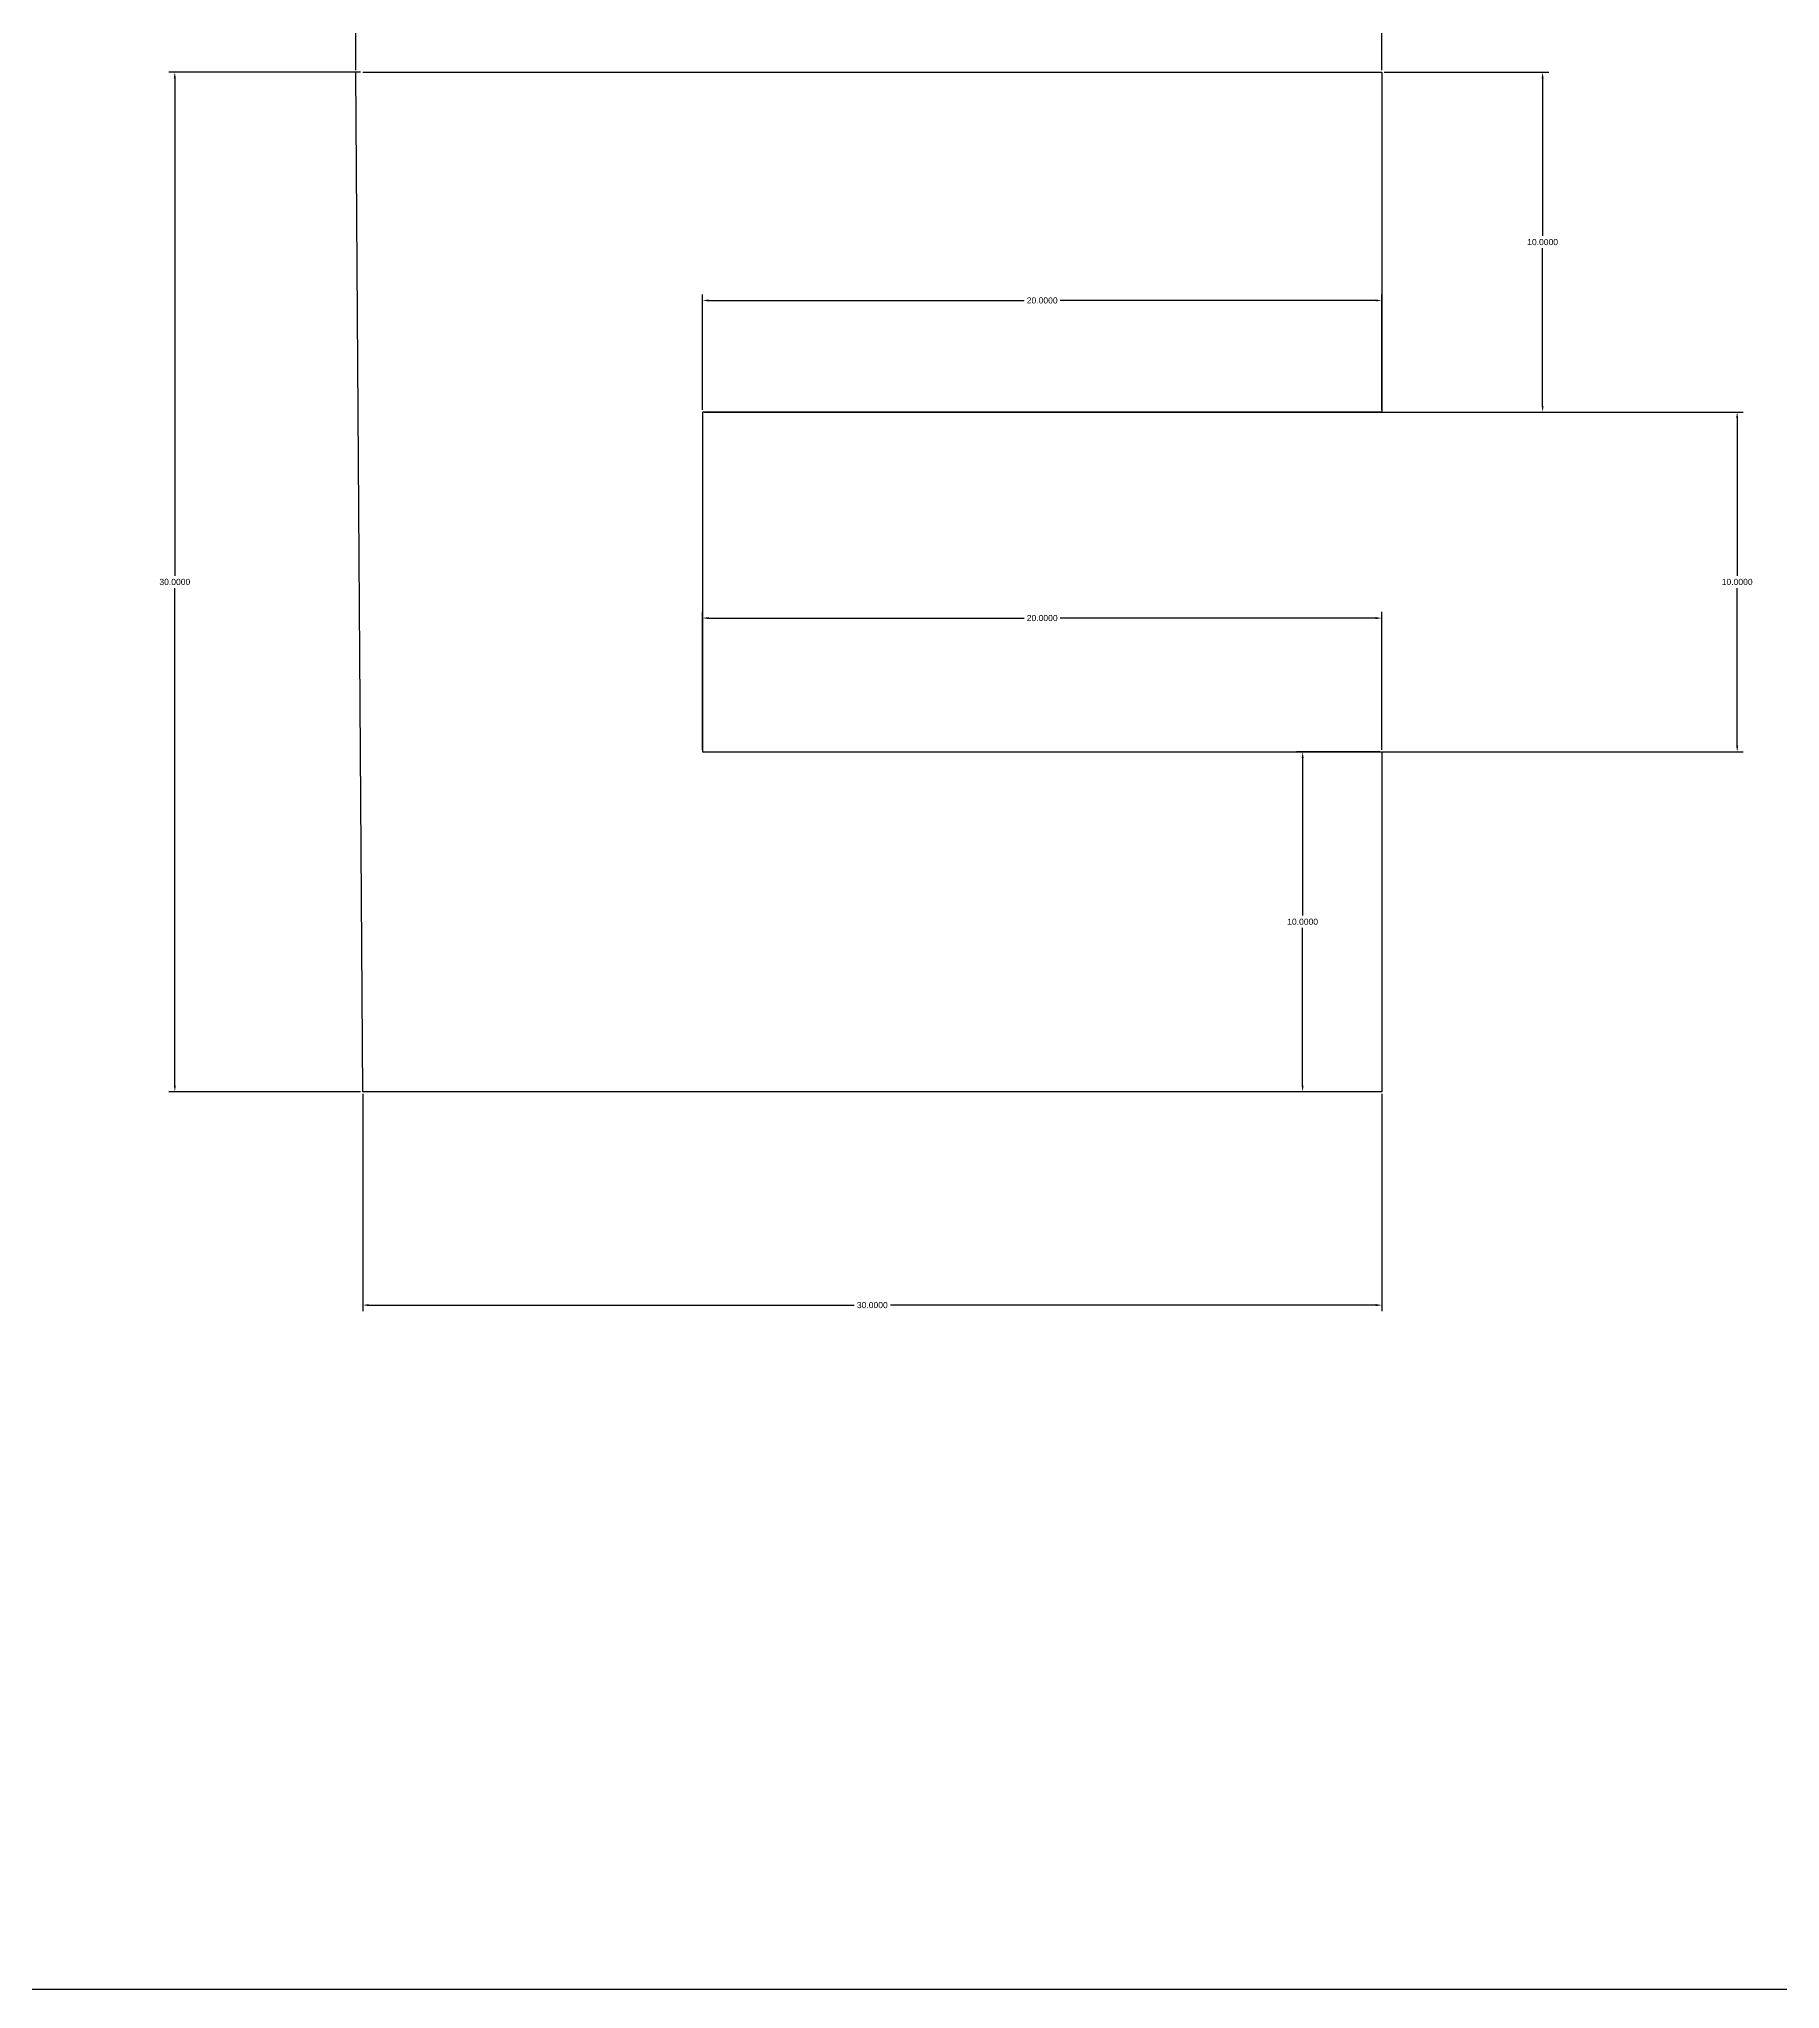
# Model space of a CAD drawing. Header units: inches. Extents: x 869 to 1543, y 380 to 613.
# Drawn here: x 1114.3 to 1165.5, y 487.1 to 544.5 of the extents above; entities that cross this region are included whole.
import ezdxf

# ---------------------------------------------------------------- set-up
doc = ezdxf.new("R2010")
doc.units = ezdxf.units.IN
doc.header["$MEASUREMENT"] = 0
doc.styles.get("Standard").update_dxf_attribs({"font": 'arial.ttf'})
doc.dimstyles.get("Standard").update_dxf_attribs({"dimtxt": 0.18, "dimasz": 0.18, "dimexe": 0.18, "dimexo": 0.0625, "dimgap": 0.09, "dimtad": 0, "dimtih": 1, "dimtoh": 1, "dimdec": 4, "dimzin": 0, "dimdsep": 46, "dimtxsty": 'Standard', "dimcen": 0.09, "dimadec": 0, "dimazin": 0, "dimtfac": 1, "dimtdec": 4, "dimtofl": 0, "dimtmove": 0, "dimatfit": 3, "dimfxl": 1, "dimtolj": 1, "dimtzin": 0, "dimarcsym": 0})

# ---------------------------------------------------------------- blocks, each defined once
blk = doc.blocks.new('*D16')
at = {"color": 0, "lineweight": -2, "transparency": 16777216}
for p, q in [((1123.601, 543.564), (1123.601, 549.934)), ((1123.781, 549.754), (1138.169, 549.754)), ((1153.623, 549.754), (1139.235, 549.754)), ((1153.803, 543.565), (1153.803, 549.934))]:
    blk.add_line(p, q, dxfattribs=at)
at = {"color": 0, "transparency": 16777216}
for points in [[(1123.781, 549.784), (1123.781, 549.724), (1123.601, 549.754)], [(1153.623, 549.784), (1153.623, 549.724), (1153.803, 549.754)]]:
    blk.add_solid(points, dxfattribs=at)
at = {"layer": 'Defpoints', "color": 0, "transparency": 16777216}
for p in [(1153.803, 549.754), (1123.601, 543.502), (1153.803, 543.502)]:
    blk.add_point(p, dxfattribs=at)
at = {"color": 0, "transparency": 16777216, "insert": (1138.702, 549.754), "char_height": 0.18, "attachment_point": 5}
blk.add_mtext('\\A1;30.2014', dxfattribs=at)
blk = doc.blocks.new('*D18')
at = {"color": 0, "lineweight": -2, "transparency": 16777216}
for p, q in [((1123.803, 513.44), (1123.803, 507.042)), ((1153.803, 513.44), (1153.803, 507.042)), ((1123.983, 507.222), (1138.269, 507.222)), ((1153.623, 507.222), (1139.336, 507.222))]:
    blk.add_line(p, q, dxfattribs=at)
at = {"color": 0, "transparency": 16777216}
for points in [[(1123.983, 507.252), (1123.983, 507.192), (1123.803, 507.222)], [(1153.623, 507.252), (1153.623, 507.192), (1153.803, 507.222)]]:
    blk.add_solid(points, dxfattribs=at)
at = {"layer": 'Defpoints', "color": 0, "transparency": 16777216}
for p in [(1123.803, 513.502), (1153.803, 513.502), (1153.803, 507.222)]:
    blk.add_point(p, dxfattribs=at)
at = {"color": 0, "transparency": 16777216, "insert": (1138.803, 507.222), "char_height": 0.18, "attachment_point": 5}
blk.add_mtext('\\A1;30.0000', dxfattribs=at)
blk = doc.blocks.new('*D19')
at = {"color": 0, "lineweight": -2, "transparency": 16777216}
for p, q in [((1153.865, 543.502), (1158.713, 543.502)), ((1158.533, 543.322), (1158.533, 538.684)), ((1158.533, 533.682), (1158.533, 538.32)), ((1153.865, 533.502), (1158.713, 533.502))]:
    blk.add_line(p, q, dxfattribs=at)
at = {"color": 0, "transparency": 16777216}
for points in [[(1158.503, 543.322), (1158.563, 543.322), (1158.533, 543.502)], [(1158.503, 533.682), (1158.563, 533.682), (1158.533, 533.502)]]:
    blk.add_solid(points, dxfattribs=at)
at = {"layer": 'Defpoints', "color": 0, "transparency": 16777216}
for p in [(1153.803, 543.502), (1153.803, 533.502), (1158.533, 533.502)]:
    blk.add_point(p, dxfattribs=at)
at = {"color": 0, "transparency": 16777216, "insert": (1158.533, 538.502), "char_height": 0.18, "attachment_point": 5}
blk.add_mtext('\\A1;10.0000', dxfattribs=at)
blk = doc.blocks.new('*D20')
at = {"color": 0, "lineweight": -2, "transparency": 16777216}
for p, q in [((1133.865, 533.502), (1164.44, 533.502)), ((1164.26, 533.322), (1164.26, 528.684)), ((1164.26, 523.682), (1164.26, 528.32)), ((1133.865, 523.502), (1164.44, 523.502))]:
    blk.add_line(p, q, dxfattribs=at)
at = {"color": 0, "transparency": 16777216}
for points in [[(1164.23, 533.322), (1164.29, 533.322), (1164.26, 533.502)], [(1164.23, 523.682), (1164.29, 523.682), (1164.26, 523.502)]]:
    blk.add_solid(points, dxfattribs=at)
at = {"layer": 'Defpoints', "color": 0, "transparency": 16777216}
for p in [(1133.803, 533.502), (1133.803, 523.502), (1164.26, 523.502)]:
    blk.add_point(p, dxfattribs=at)
at = {"color": 0, "transparency": 16777216, "insert": (1164.26, 528.502), "char_height": 0.18, "attachment_point": 5}
blk.add_mtext('\\A1;10.0000', dxfattribs=at)
blk = doc.blocks.new('*D21')
at = {"color": 0, "lineweight": -2, "transparency": 16777216}
for p, q in [((1133.803, 533.565), (1133.803, 536.965)), ((1133.983, 536.785), (1143.268, 536.785)), ((1153.623, 536.785), (1144.337, 536.785)), ((1153.803, 533.565), (1153.803, 536.965))]:
    blk.add_line(p, q, dxfattribs=at)
at = {"color": 0, "transparency": 16777216}
for points in [[(1133.983, 536.815), (1133.983, 536.755), (1133.803, 536.785)], [(1153.623, 536.815), (1153.623, 536.755), (1153.803, 536.785)]]:
    blk.add_solid(points, dxfattribs=at)
at = {"layer": 'Defpoints', "color": 0, "transparency": 16777216}
for p in [(1153.803, 536.785), (1133.803, 533.502), (1153.803, 533.502)]:
    blk.add_point(p, dxfattribs=at)
at = {"color": 0, "transparency": 16777216, "insert": (1143.803, 536.785), "char_height": 0.18, "attachment_point": 5}
blk.add_mtext('\\A1;20.0000', dxfattribs=at)
blk = doc.blocks.new('*D22')
at = {"color": 0, "lineweight": -2, "transparency": 16777216}
for p, q in [((1153.74, 523.502), (1151.289, 523.502)), ((1151.469, 523.322), (1151.469, 518.684)), ((1151.469, 513.682), (1151.469, 518.32)), ((1153.74, 513.502), (1151.289, 513.502))]:
    blk.add_line(p, q, dxfattribs=at)
at = {"color": 0, "transparency": 16777216}
for points in [[(1151.439, 523.322), (1151.499, 523.322), (1151.469, 523.502)], [(1151.439, 513.682), (1151.499, 513.682), (1151.469, 513.502)]]:
    blk.add_solid(points, dxfattribs=at)
at = {"layer": 'Defpoints', "color": 0, "transparency": 16777216}
for p in [(1153.803, 523.502), (1151.469, 513.502), (1153.803, 513.502)]:
    blk.add_point(p, dxfattribs=at)
at = {"color": 0, "transparency": 16777216, "insert": (1151.469, 518.502), "char_height": 0.18, "attachment_point": 5}
blk.add_mtext('\\A1;10.0000', dxfattribs=at)
blk = doc.blocks.new('*D23')
at = {"color": 0, "lineweight": -2, "transparency": 16777216}
for p, q in [((1133.803, 523.565), (1133.803, 527.619)), ((1133.983, 527.439), (1143.268, 527.439)), ((1153.623, 527.439), (1144.337, 527.439)), ((1153.803, 523.565), (1153.803, 527.619))]:
    blk.add_line(p, q, dxfattribs=at)
at = {"color": 0, "transparency": 16777216}
for points in [[(1133.983, 527.469), (1133.983, 527.409), (1133.803, 527.439)], [(1153.623, 527.469), (1153.623, 527.409), (1153.803, 527.439)]]:
    blk.add_solid(points, dxfattribs=at)
at = {"layer": 'Defpoints', "color": 0, "transparency": 16777216}
for p in [(1153.803, 527.439), (1133.803, 523.502), (1153.803, 523.502)]:
    blk.add_point(p, dxfattribs=at)
at = {"color": 0, "transparency": 16777216, "insert": (1143.803, 527.439), "char_height": 0.18, "attachment_point": 5}
blk.add_mtext('\\A1;20.0000', dxfattribs=at)
blk = doc.blocks.new('*D25')
at = {"color": 0, "lineweight": -2, "transparency": 16777216}
for p, q in [((1123.74, 543.502), (1118.093, 543.502)), ((1118.273, 543.322), (1118.273, 528.684)), ((1118.273, 513.682), (1118.273, 528.32)), ((1123.74, 513.502), (1118.093, 513.502))]:
    blk.add_line(p, q, dxfattribs=at)
at = {"color": 0, "transparency": 16777216}
for points in [[(1118.243, 543.322), (1118.303, 543.322), (1118.273, 543.502)], [(1118.243, 513.682), (1118.303, 513.682), (1118.273, 513.502)]]:
    blk.add_solid(points, dxfattribs=at)
at = {"layer": 'Defpoints', "color": 0, "transparency": 16777216}
for p in [(1123.803, 543.502), (1118.273, 513.502), (1123.803, 513.502)]:
    blk.add_point(p, dxfattribs=at)
at = {"color": 0, "transparency": 16777216, "insert": (1118.273, 528.502), "char_height": 0.18, "attachment_point": 5}
blk.add_mtext('\\A1;30.0000', dxfattribs=at)

msp = doc.modelspace()

# ---------------------------------------------------------------- linework, layer by layer
for p, q in [((1123.80267, 513.50233), (1123.6013, 543.50166)), ((1123.80267, 543.50233), (1153.80267, 543.50233)), ((1153.80267, 543.50233), (1153.80267, 533.50233)), ((1153.80267, 533.50233), (1133.80267, 533.50233)), ((1133.80267, 533.50233), (1133.80267, 523.50233)), ((1133.80267, 523.50233), (1153.80267, 523.50233)), ((1153.80267, 523.50233), (1153.80267, 513.50233)), ((1153.80267, 513.50233), (1123.80267, 513.50233)), ((869.47181, 487.09772), (1469.47181, 487.09772))]:
    msp.add_line(p, q)

# ---------------------------------------------------------------- dimensions: what is measured, and where the dimension line sits
for base, p1, p2, picture, middle in [((1153.80267, 549.75444), (1123.6013, 543.50166), (1153.80267, 543.50233), '*D16', (1138.70198, 549.75444)), ((1153.80267, 536.78498), (1133.80267, 533.50233), (1153.80267, 533.50233), '*D21', (1143.80267, 536.78498)), ((1153.80267, 527.43933), (1133.80267, 523.50233), (1153.80267, 523.50233), '*D23', (1143.80267, 527.43933)), ((1153.80267, 507.22223), (1123.80267, 513.50233), (1153.80267, 513.50233), '*D18', (1138.80267, 507.22223))]:
    dim = msp.add_linear_dim(base=base, p1=p1, p2=p2, dimstyle='Standard')
    dim.commit()
    dim.dimension.update_dxf_attribs({"geometry": picture, "text_midpoint": middle})
for base, p1, p2, picture, middle in [((1118.2727, 513.50233), (1123.80267, 543.50233), (1123.80267, 513.50233), '*D25', (1118.2727, 528.50233)), ((1158.53287, 533.50233), (1153.80267, 543.50233), (1153.80267, 533.50233), '*D19', (1158.53287, 538.50233)), ((1164.26013, 523.50233), (1133.80267, 533.50233), (1133.80267, 523.50233), '*D20', (1164.26013, 528.50233)), ((1151.46925, 513.50233), (1153.80267, 523.50233), (1153.80267, 513.50233), '*D22', (1151.46925, 518.50233))]:
    dim = msp.add_linear_dim(base=base, p1=p1, p2=p2, angle=90, dimstyle='Standard')
    dim.commit()
    dim.dimension.update_dxf_attribs({"geometry": picture, "text_midpoint": middle})

doc.saveas('drawing.dxf')
